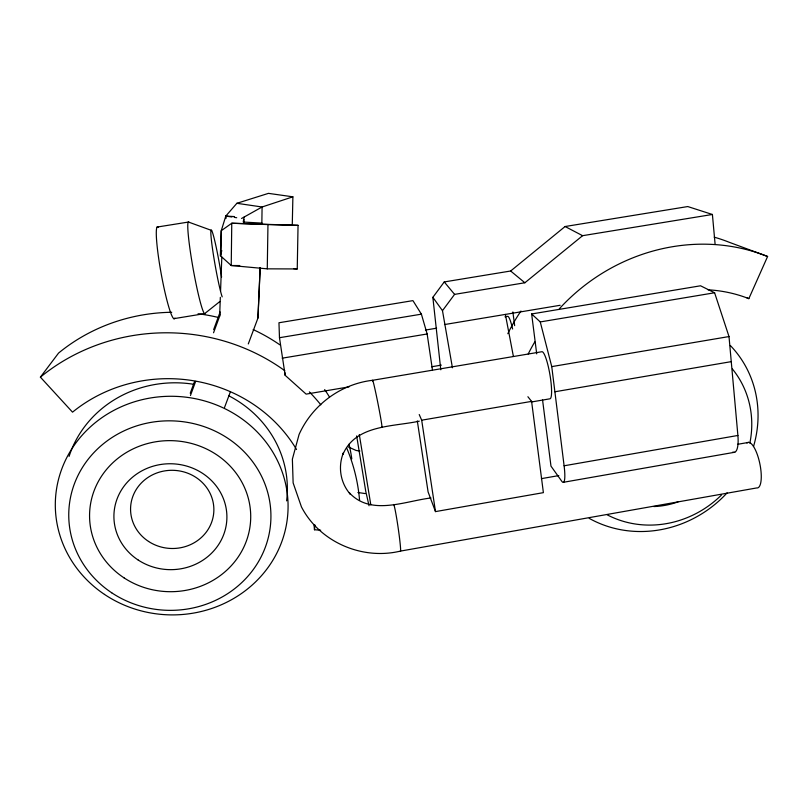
<?xml version="1.0" encoding="UTF-8"?>
<svg xmlns="http://www.w3.org/2000/svg" width="808" height="808" viewBox="0 0 808 808"><rect width="100%" height="100%" fill="white"/><g stroke="black" fill="none" stroke-linecap="round" stroke-linejoin="round"><path stroke-width="1.21" d="M261.832 224.402L262.085 206.989L292.89 196.819L292.264 225.321M267.266 268.842L231.229 265.519L231.765 223.24L298.051 225.341L297.243 268.943L267.266 268.842L267.963 224.563L231.765 223.24L221.251 230.714L220.332 255.954L221.786 250.611M213.544 332.775L219.645 316.201L220.332 297.334M220.564 291.042L221.806 257.085M243.875 223.149L244.026 219.534M248.288 343.935L257.954 318.049L260.136 267.67M260.176 267.892L257.954 318.049M244.117 217.12L243.228 222.048L262.115 223.119M219.645 316.201L220.099 313.999M190.254 393.213L194.587 381.437M213.645 329.624L220.15 311.959M190.446 395.526L195.677 381.326M224.543 407.454L230.26 392.163M708.03 289.809A141.784 130.947 -41.5 0 1 748.834 298.647L767.6 256.489L729.563 242.41A172.609 160.762 -42.2 0 0 714.211 237.158M440.794 369.791L432.856 297.334L444.249 281.931L510.656 271.003L565.095 226.523L687.76 206.555L712.404 214.474L715.11 244.228M452.43 367.771L442.481 310.666L454.581 294.375L524.877 282.76L582.608 235.684L712.404 214.474M296.526 449.49A146.228 137.017 2.6 0 0 72.528 412.161L40.4 377.144L58.57 353.066A177.659 167.589 3.8 0 1 171.73 312.272M292.89 196.819L268.458 193.364L236.865 203.303L225.796 216.079L221.251 230.714L220.958 256.207L231.229 265.519L239.744 265.559M219.806 301.566L205.424 313.029A46.712 3.707 79.9 0 1 193.092 268.488A46.712 3.707 79.9 0 1 189.244 222.321L211.625 230.452M241.572 218.463L262.085 206.989L236.865 203.303M531.25 402.01L549.915 398.809A23.886 4.03 80.3 0 0 549.895 374.498A23.886 4.03 80.3 0 0 541.815 351.733L372.589 380.295C340.612 383.992 312.221 405.131 299.081 434.462L292.375 459.146L293.132 482.901L301.455 506.919C319.625 542.067 362.115 560.328 400.303 551.127L756.641 487.951A23.24 7.191 78.3 0 0 759.702 463.055A23.24 7.191 78.3 0 0 746.915 443.036M542.572 400.021L550.975 466.125L561.732 481.214A23.846 3.979 79.6 0 0 564.105 465.782L737.896 435.462L729.008 336.562L714.605 292.769L700.546 285.79L531.644 313.969L536.714 353.874M419.291 421.16C392.93 426.897 355.661 424.533 342.966 454.328L343.4 452.864C337.754 466.671 340.38 482.992 350.308 494.173L349.329 492.779C370.923 516.171 404.697 501.142 430.947 497.97M541.41 478.639L558.793 475.599M737.522 444.329L748.693 442.38M563.489 482.275L734.704 452.258M417.312 420.907L428.099 491.941L435.492 511.605L543.39 492.648L531.593 401.384L527.897 396.728M419.221 414.534L421.685 420.19L531.593 401.384M531.644 313.969L540.259 321.927L551.753 366.61L729.008 336.562M554.884 391.769L731.26 361.641M431.492 366.781L441.35 365.125M348.985 386.891L306.131 394.122L285.174 375.336L279.477 337.714L278.962 322.756L412.939 300.626L421.402 314.161L427.149 333.977L432.452 369.953M279.477 337.714L421.402 314.161M444.481 324.564L560.146 305.283M425.432 330.058L436.613 328.2M504.97 316.797L507.454 316.382A20.867 3.08 80.6 0 1 512.625 329.007M282.154 358.186L427.149 333.977M540.259 321.927L714.605 292.769M173.76 318.685L204.555 313.635M157.146 227.048L188.213 222.089M267.963 224.563L298.051 225.341M234.35 216.564L225.796 216.079L225.705 218.493L225.796 216.079L231.866 216.988M314.009 524.816L314.484 529.755L320.675 530.21M293.556 268.62L297.243 268.943M357.904 492.496L365.256 493.577M234.29 217.362L236.714 217.726M359.883 451.036L356.156 450.47L348.177 446.905M746.562 297.576L748.834 298.647M565.095 226.523L582.608 235.684M510.656 271.003L524.877 282.76M444.249 281.931L454.581 294.375M432.856 297.334L442.481 310.666M369.044 505.747L365.761 491.375L356.661 435.916M505.374 314.413L513.353 356.217M359.308 434.563L370.811 504.869M421.685 420.19L435.492 511.605M512.868 311.939L514.656 325.644M551.753 366.61L564.105 465.782M285.052 372.841L285.174 375.336M393.708 504.485A23.654 1.111 81.7 0 1 398.435 529.806A23.654 1.111 81.7 0 1 400.303 551.127M372.589 381.265A24.089 0.747 78.8 0 1 378.013 403.717A24.089 0.747 78.8 0 1 381.608 426.685M737.896 435.462A23.654 7.06 79 0 1 732.795 452.086M528.21 353.965A186.638 172.407 -41.5 0 1 534.785 341.905M559.348 308.767A186.638 172.407 -41.5 0 1 767.6 256.489M507.818 333.714A172.609 160.762 -42.2 0 1 520.958 311.04M222.19 296.869A34.986 2.222 80 0 1 213.039 252.409A34.986 2.222 80 0 1 212.443 232.371A34.986 2.222 80 0 1 221.594 277.073M174.912 318.039A46.783 4.808 79.7 0 1 161.176 273.659A46.783 4.808 79.7 0 1 158.459 227.24M198.071 313.746A177.659 167.589 3.8 0 1 217.907 317.352M253.167 329.573A177.659 167.589 3.8 0 1 279.932 344.875M324.664 389.577A177.659 167.589 3.8 0 1 329.442 396.95M349.016 444.228A177.659 167.589 3.8 0 1 351.803 458.863M314.888 524.917A146.228 137.017 2.6 0 1 314.484 529.755M40.4 377.144A192.496 180.386 2.7 0 1 284.82 370.731M309.373 391.92A192.496 180.386 2.7 0 1 320.826 404.808M346.874 448.4A192.496 180.386 2.7 0 1 359.58 500.364M730.321 345.501A112.928 105.08 -40.2 0 1 753.521 446.511M727.119 492.86A112.928 105.08 -40.2 0 1 589.224 518.362M732.371 368.963A98.031 91.011 -40 0 1 749.854 443.097M721.463 495.011A98.031 91.011 -40 0 1 607.303 514.868M678.063 501.869A78.134 72.538 -40 0 1 653.854 506.555M228.714 395.758A111.625 105.161 3.5 0 1 286.618 500.869M69.074 456.409A111.625 105.161 3.5 0 1 193.738 384.295M104.474 594.405A116.403 109.292 3 0 0 287.587 516.352A116.403 109.292 3 0 0 123.028 405.99A116.403 109.292 3 0 0 104.474 594.405M111.686 592.769A101.101 94.748 2.7 0 0 270.529 524.604A101.101 94.748 2.7 0 0 127.311 429.381A101.101 94.748 2.7 0 0 111.686 592.769M124.008 577.841A80.588 75.518 2.6 0 0 250.419 523.119A80.588 75.518 2.6 0 0 135.996 447.571A80.588 75.518 2.6 0 0 124.008 577.841M138.239 560.065A56.51 52.954 2.6 0 0 226.715 521.362A56.51 52.954 2.6 0 0 146.268 468.691A56.51 52.954 2.6 0 0 138.239 560.065M148.581 541.451A41.652 39.087 2.8 0 0 213.736 512.767A41.652 39.087 2.8 0 0 154.338 473.983A41.652 39.087 2.8 0 0 148.581 541.451"/></g></svg>
